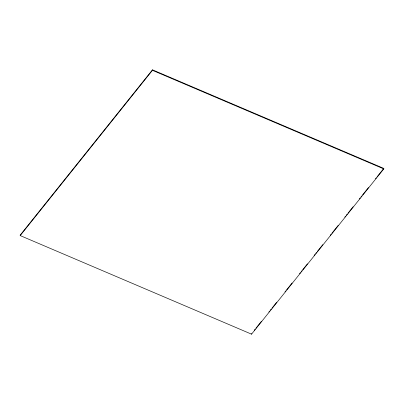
<?xml version="1.0" encoding="UTF-8"?>
<svg xmlns="http://www.w3.org/2000/svg" width="404" height="404" viewBox="0 0 404 404"><rect width="100%" height="100%" fill="white"/><g stroke="black" fill="none" stroke-linecap="round" stroke-linejoin="round"><path stroke-width="0.61" d="M20.2 235.583L20.215 235.098L152.459 69.836L383.8 168.417L383.785 168.902L251.541 334.164L20.2 235.583L152.449 70.321L152.459 69.836M251.541 334.164L251.551 333.679M254.308 330.24L255.096 329.255M255.883 328.27L261.393 321.382M268.872 312.039L269.66 311.055M270.443 310.07L271.23 309.085M272.018 308.106L276.74 302.202M285.007 291.87L285.795 290.89M286.582 289.905L292.092 283.017M299.571 273.675L300.359 272.69M301.147 271.705L301.934 270.72M302.717 269.741L307.444 263.837M314.135 255.474L314.923 254.49M315.706 253.505L316.494 252.525M317.281 251.541L322.791 244.652M330.27 235.31L331.058 234.325M331.846 233.34L338.143 225.472M344.834 217.11L345.622 216.125M346.41 215.14L347.198 214.16M347.985 213.176L353.101 206.782M359.398 198.909L360.186 197.925M360.974 196.945L361.757 195.96M362.545 194.975L368.448 187.597M375.533 178.745L376.321 177.76M377.109 176.775L383.8 168.417M152.449 70.321L383.785 168.902"/></g></svg>
